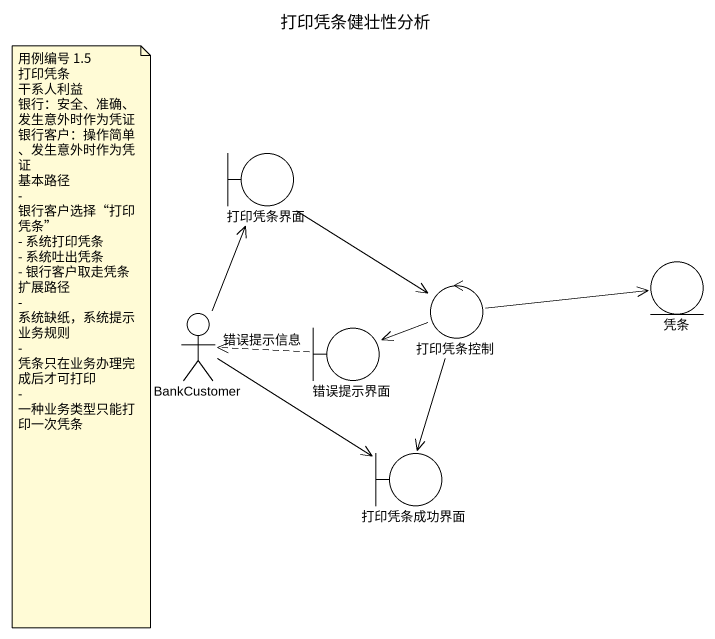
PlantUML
@startuml
title 打印凭条健壮性分析
boundary 打印凭条界面
entity 凭条
actor BankCustomer
boundary 错误提示界面
control 打印凭条控制
boundary 打印凭条成功界面
打印凭条界面 --> 打印凭条控制
BankCustomer -up-> 打印凭条界面
BankCustomer -right-> 打印凭条成功界面
错误提示界面 .left.> BankCustomer : 错误提示信息
打印凭条控制 -right-> 凭条
打印凭条控制 -left-> 错误提示界面
打印凭条控制 --> 打印凭条成功界面
note as N1
  用例编号 1.5 打印凭条
  干系人利益
  银行：安全、准确、发生意外时作为凭证
  银行客户：操作简单、发生意外时作为凭证
  基本路径
  - 银行客户选择“打印凭条”
  - 系统打印凭条
  - 系统吐出凭条
  - 银行客户取走凭条
  扩展路径
  - 系统缺纸，系统提示
  业务规则
  - 凭条只在业务办理完成后才可打印
  - 一种业务类型只能打印一次凭条
end note
@enduml
